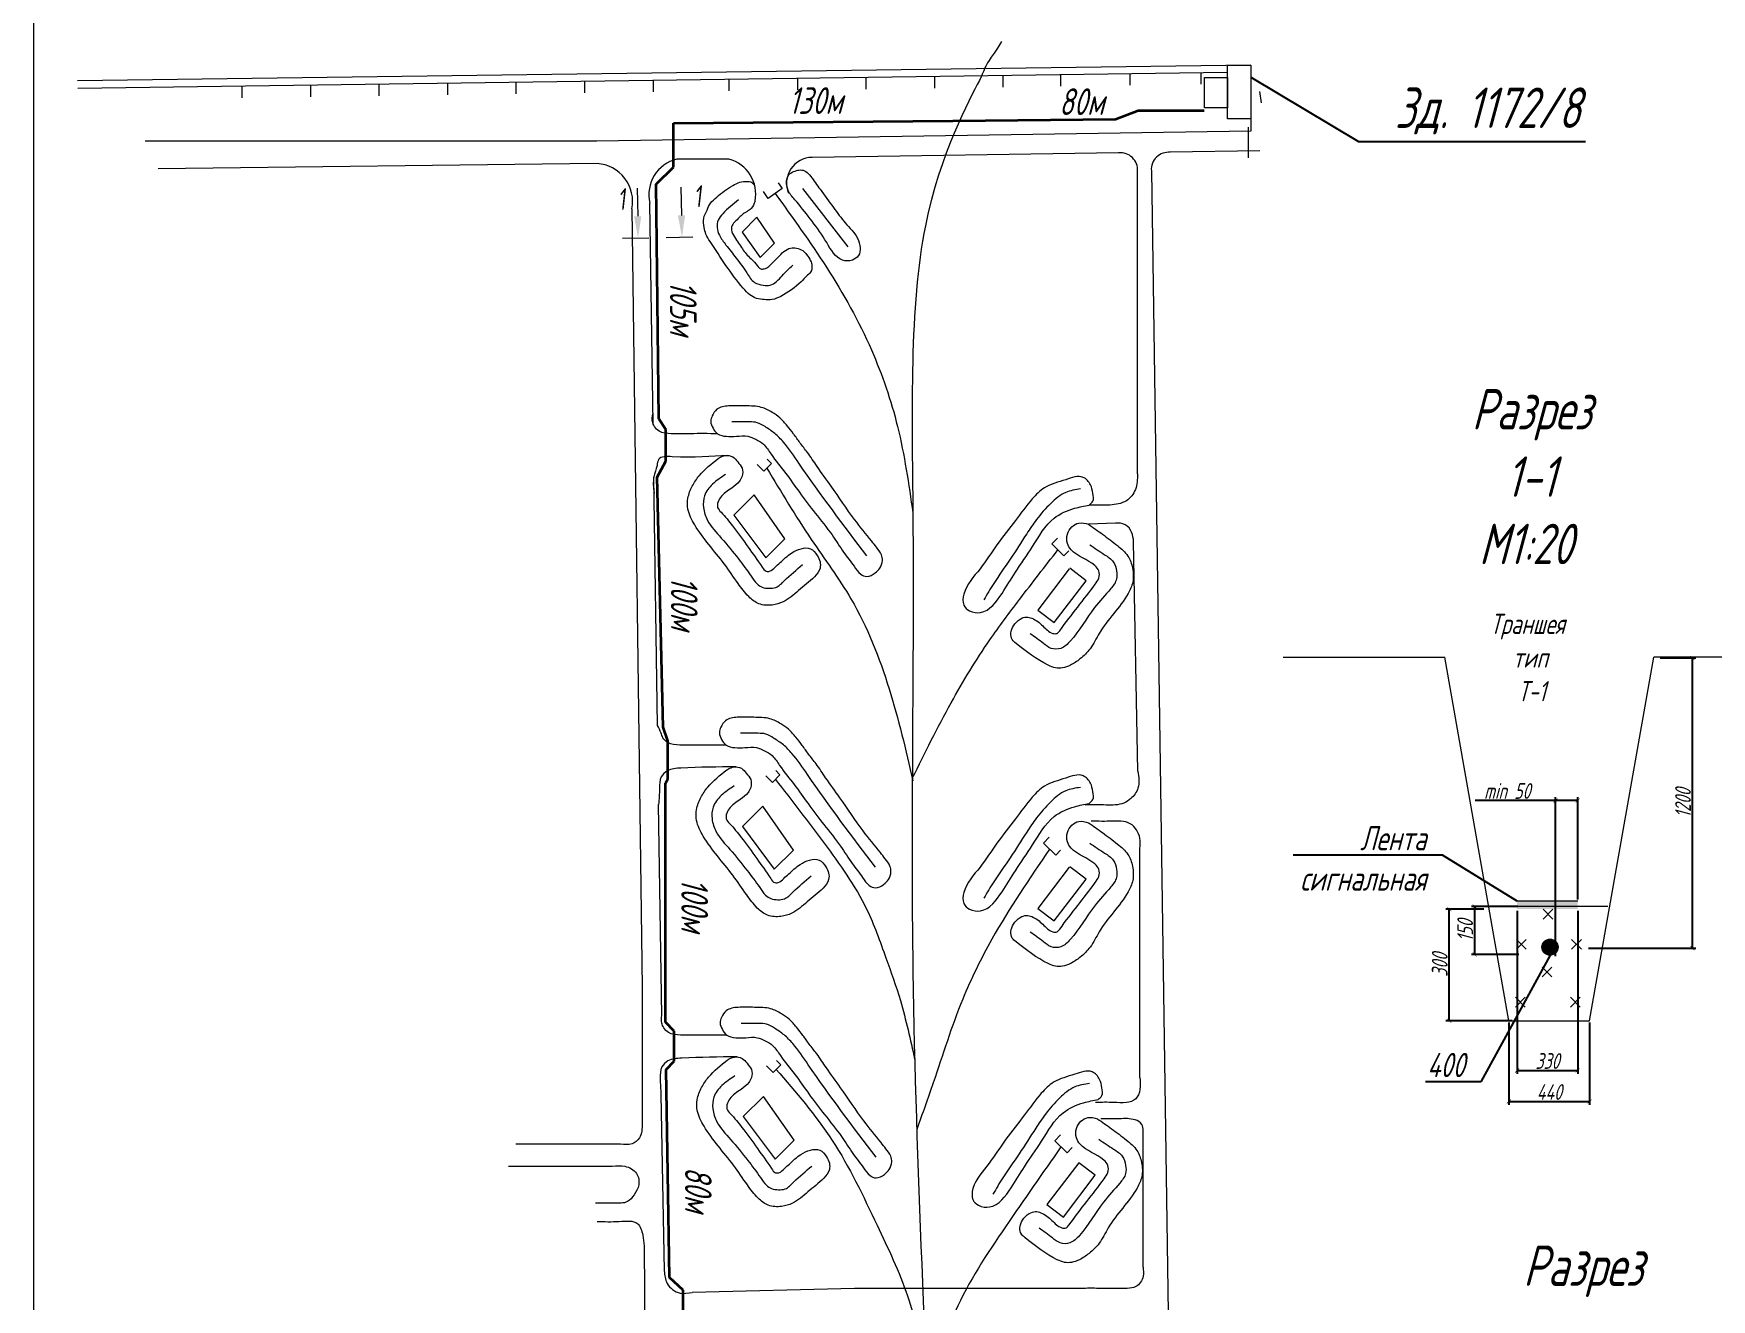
# Model space of a CAD drawing. Header units: millimetres. Extents: x 13096 to 18634, y -492 to 9335.
# Drawn here: x 16588 to 17228, y 1699 to 2181 of the extents above; entities that cross this region are included whole.
import ezdxf
from ezdxf import colors
from ezdxf.entities.mleader import LeaderData, LeaderLine
from ezdxf.math import Vec2, Vec3

# ---------------------------------------------------------------- set-up
doc = ezdxf.new("R2010")
doc.units = ezdxf.units.MM
doc.layers.get('Defpoints').update_dxf_attribs({"color": 33})
for name, color, linetype, lineweight in [('Линия выноска', 137, 'Continuous', 20), ('Линия связи (Вновь)', 3, 'Continuous', 60), ('Размерная', 4, 'Continuous', 25), ('Рамка толстая', 7, 'Continuous', 60), ('Строительный', 251, 'Continuous', 13), ('ТаБлица', 253, 'Continuous', 25), ('текст', 7, 'Continuous', 25), ('Элемент эл. схем', 7, 'Continuous', 35)]:
    doc.layers.add(name, color=color, linetype=linetype, lineweight=lineweight)
doc.styles.add('Simplex', font='simplex.shx', dxfattribs={"width": 0.7, "oblique": 15})
doc.dimstyles.new('Simplex', dxfattribs={"dimtxt": 2.5, "dimasz": 2.5, "dimexe": 1.25, "dimexo": 0.625, "dimtad": 1, "dimtxsty": 'Simplex', "dimcen": 2.5, "dimclrt": 2, "dimadec": 0, "dimazin": 0, "dimtfac": 1, "dimtmove": 0, "dimatfit": 3, "dimfxl": 1, "dimarcsym": 0})

# ---------------------------------------------------------------- blocks, each defined once
blk = doc.blocks.new('_None')
blk = doc.blocks.new('_ArchTick')
at = {"color": 0, "linetype": 'ByBlock', "const_width": 0.15}
blk.add_lwpolyline([(-0.5, -0.5), (0.5, 0.5)], dxfattribs=at)
blk = doc.blocks.new('*D179')
at = {"layer": 'Defpoints', "color": 0, "lineweight": 80, "transparency": 16777216}
for p in [(17207.81, 1943.3), (17220.79, 1943.3), (17180.44, 1832.68)]:
    blk.add_point(p, dxfattribs=at)
at = {"layer": 'Размерная', "color": 0, "lineweight": -2, "transparency": 16777216}
for p, q in [((17208.43, 1943.3), (17222.04, 1943.3)), ((17220.79, 1832.68), (17220.79, 1943.3)), ((17181.07, 1832.68), (17222.04, 1832.68))]:
    blk.add_line(p, q, dxfattribs=at)
at = {"layer": 'Размерная', "color": 0, "lineweight": -2, "transparency": 16777216, "xscale": 1.5, "yscale": 1.5, "zscale": 1.5}
for p, rotation in [((17220.79, 1943.3), 90), ((17220.79, 1832.68), 270)]:
    blk.add_blockref('_ArchTick', p, dxfattribs=dict(at, rotation=rotation))
at = {"layer": 'Размерная', "color": 2, "lineweight": 20, "transparency": 16777216, "insert": (17217.16, 1887.99), "char_height": 2, "attachment_point": 5, "rotation": 90, "style": 'Simplex'}
blk.add_mtext('{\\H3x;1200}', dxfattribs=at)
blk = doc.blocks.new('*D180')
at = {"layer": 'Defpoints', "color": 0, "lineweight": 80, "transparency": 16777216}
for p in [(17150.76, 1804.97), (17181.56, 1804.97), (17181.56, 1774.22)]:
    blk.add_point(p, dxfattribs=at)
at = {"layer": 'Размерная', "color": 0, "lineweight": -2, "transparency": 16777216}
for p, q in [((17150.76, 1804.34), (17150.76, 1772.97)), ((17181.56, 1804.34), (17181.56, 1772.97)), ((17150.76, 1774.22), (17181.56, 1774.22))]:
    blk.add_line(p, q, dxfattribs=at)
at = {"layer": 'Размерная', "color": 0, "lineweight": -2, "transparency": 16777216, "xscale": 1.5, "yscale": 1.5, "zscale": 1.5, "rotation": 180}
blk.add_blockref('_ArchTick', (17150.76, 1774.22), dxfattribs=at)
at = {"layer": 'Размерная', "color": 0, "lineweight": -2, "transparency": 16777216, "xscale": 1.5, "yscale": 1.5, "zscale": 1.5}
blk.add_blockref('_ArchTick', (17181.56, 1774.22), dxfattribs=at)
at = {"layer": 'Размерная', "color": 2, "lineweight": 20, "transparency": 16777216, "insert": (17166.16, 1777.85), "char_height": 2, "attachment_point": 5, "style": 'Simplex'}
blk.add_mtext('{\\H3x;440}', dxfattribs=at)
blk = doc.blocks.new('*D186')
at = {"layer": 'Defpoints', "color": 0, "lineweight": 80, "transparency": 16777216}
for p in [(17137.73, 1848.55), (17154.78, 1848.55), (17155.18, 1830.28)]:
    blk.add_point(p, dxfattribs=at)
at = {"layer": 'Размерная', "color": 0, "lineweight": -2, "transparency": 16777216}
for p, q in [((17154.15, 1848.55), (17136.48, 1848.55)), ((17137.73, 1830.28), (17137.73, 1848.55)), ((17154.55, 1830.28), (17136.48, 1830.28))]:
    blk.add_line(p, q, dxfattribs=at)
at = {"layer": 'Размерная', "color": 0, "lineweight": -2, "transparency": 16777216, "xscale": 1.5, "yscale": 1.5, "zscale": 1.5}
for p, rotation in [((17137.73, 1848.55), 90), ((17137.73, 1830.28), 270)]:
    blk.add_blockref('_ArchTick', p, dxfattribs=dict(at, rotation=rotation))
at = {"layer": 'Размерная', "color": 2, "lineweight": 20, "transparency": 16777216, "insert": (17134.11, 1839.41), "char_height": 2, "attachment_point": 5, "rotation": 90, "style": 'Simplex'}
blk.add_mtext('{\\H3x;150}', dxfattribs=at)
blk = doc.blocks.new('*D188')
at = {"layer": 'Defpoints', "color": 0, "lineweight": 80, "transparency": 16777216}
for p in [(17128.04, 1847.55), (17141.9, 1847.55), (17152.62, 1804.98)]:
    blk.add_point(p, dxfattribs=at)
at = {"layer": 'Размерная', "color": 0, "lineweight": -2, "transparency": 16777216}
for p, q in [((17141.28, 1847.55), (17126.79, 1847.55)), ((17128.04, 1804.98), (17128.04, 1847.55)), ((17152, 1804.98), (17126.79, 1804.98))]:
    blk.add_line(p, q, dxfattribs=at)
at = {"layer": 'Размерная', "color": 0, "lineweight": -2, "transparency": 16777216, "xscale": 1.5, "yscale": 1.5, "zscale": 1.5}
for p, rotation in [((17128.04, 1847.55), 90), ((17128.04, 1804.98), 270)]:
    blk.add_blockref('_ArchTick', p, dxfattribs=dict(at, rotation=rotation))
at = {"layer": 'Размерная', "color": 2, "lineweight": 20, "transparency": 16777216, "insert": (17124.41, 1826.27), "char_height": 2, "attachment_point": 5, "rotation": 90, "style": 'Simplex'}
blk.add_mtext('{\\H3x;300}', dxfattribs=at)
blk = doc.blocks.new('*D189')
at = {"layer": 'Defpoints', "color": 0, "lineweight": 80, "transparency": 16777216}
for p in [(17177, 1888.97), (17177, 1850.63), (17168.53, 1829.07)]:
    blk.add_point(p, dxfattribs=at)
at = {"layer": 'Размерная', "color": 0, "lineweight": -2, "transparency": 16777216}
for p, q in [((17168.53, 1888.97), (17137.95, 1888.97)), ((17168.53, 1829.69), (17168.53, 1890.22)), ((17177, 1888.97), (17168.53, 1888.97)), ((17177, 1851.25), (17177, 1890.22))]:
    blk.add_line(p, q, dxfattribs=at)
at = {"layer": 'Размерная', "color": 0, "lineweight": -2, "transparency": 16777216, "xscale": 1.5, "yscale": 1.5, "zscale": 1.5, "rotation": 180}
blk.add_blockref('_ArchTick', (17168.53, 1888.97), dxfattribs=at)
at = {"layer": 'Размерная', "color": 0, "lineweight": -2, "transparency": 16777216, "xscale": 1.5, "yscale": 1.5, "zscale": 1.5}
blk.add_blockref('_ArchTick', (17177, 1888.97), dxfattribs=at)
at = {"layer": 'Размерная', "color": 2, "lineweight": 20, "transparency": 16777216, "insert": (17150.13, 1892.59), "char_height": 2, "attachment_point": 5, "style": 'Simplex'}
blk.add_mtext('{\\H3x;min 50}', dxfattribs=at)
blk = doc.blocks.new('*D190')
at = {"layer": 'Defpoints', "color": 0, "lineweight": 80, "transparency": 16777216}
for p in [(17153.9, 1847.55), (17177, 1847.55), (17177, 1786.04)]:
    blk.add_point(p, dxfattribs=at)
at = {"layer": 'Размерная', "color": 0, "lineweight": -2, "transparency": 16777216}
for p, q in [((17153.9, 1846.92), (17153.9, 1784.79)), ((17177, 1846.92), (17177, 1784.79)), ((17153.9, 1786.04), (17177, 1786.04))]:
    blk.add_line(p, q, dxfattribs=at)
at = {"layer": 'Размерная', "color": 0, "lineweight": -2, "transparency": 16777216, "xscale": 1.5, "yscale": 1.5, "zscale": 1.5, "rotation": 180}
blk.add_blockref('_ArchTick', (17153.9, 1786.04), dxfattribs=at)
at = {"layer": 'Размерная', "color": 0, "lineweight": -2, "transparency": 16777216, "xscale": 1.5, "yscale": 1.5, "zscale": 1.5}
blk.add_blockref('_ArchTick', (17177, 1786.04), dxfattribs=at)
at = {"layer": 'Размерная', "color": 2, "lineweight": 20, "transparency": 16777216, "insert": (17165.45, 1789.66), "char_height": 2, "attachment_point": 5, "style": 'Simplex'}
blk.add_mtext('{\\H3x;330}', dxfattribs=at)

msp = doc.modelspace()

# ---------------------------------------------------------------- hatches: boundary and pattern name
at = {"layer": 'Элемент эл. схем', "lineweight": 20, "true_color": 0x000000}
for points in [[(17177.00045, 1847.54815), (17177.00045, 1850.62815), (17153.90045, 1850.62815), (17153.90045, 1847.54815)], [(17169.53288, 1833.05373, 1), (17163.37288, 1833.05373, 1)]]:
    msp.add_hatch(color=18, dxfattribs=at).paths.add_polyline_path(points)

# ---------------------------------------------------------------- linework, layer by layer
at = {"color": 18, "lineweight": 20, "true_color": 0x000000}
for points in [[(17043.47631, 2169.208), (17052.36513, 2169.208), (17052.36513, 2148.84804), (17043.47631, 2148.84804)], [(17034.64982, 2164.59965), (17043.49451, 2164.59965), (17043.49451, 2152.92905), (17034.64982, 2152.92905)]]:
    msp.add_lwpolyline(points, close=True, dxfattribs=at)
at = {"layer": 'Линия связи (Вновь)', "color": 18, "lineweight": 35, "true_color": 0x000000}
for p, q in [((17000.83285, 2148.65381), (17009.4252, 2151.99142)), ((17009.4252, 2151.99142), (17034.56462, 2151.95754)), ((16832.26815, 2147.1706), (16938.8104, 2148.08842)), ((16832.27361, 2130.39668), (16832.26815, 2147.1706)), ((16938.8104, 2148.08842), (17000.83285, 2148.65381)), ((16825.63114, 2123.94303), (16832.27361, 2130.39668)), ((16826.61222, 2034.48423), (16825.63114, 2123.94303)), ((16829.30328, 2030.36778), (16826.61222, 2034.48423)), ((16829.30328, 2018.29051), (16829.30328, 2030.36778)), ((16826.00037, 2012.22295), (16829.30328, 2018.29051)), ((16828.33527, 1916.94434), (16826.00037, 2012.22295)), ((16830.12065, 1911.69909), (16828.33527, 1916.94434)), ((16830.03943, 1897.14807), (16830.12065, 1911.69909)), ((16829.1721, 1895.61435), (16830.03943, 1897.14807)), ((16829.1721, 1804.52266), (16829.1721, 1895.61435)), ((16832.55699, 1801.09865), (16829.1721, 1804.52266)), ((16832.55699, 1789.58138), (16832.55699, 1801.09865)), ((16829.41604, 1786.48452), (16832.55699, 1789.58138)), ((16830.68616, 1707.17588), (16829.41604, 1786.48452)), ((16835.89679, 1702.30284), (16830.68616, 1707.17588)), ((16835.89679, 1693.94079), (16835.89679, 1702.30284))]:
    msp.add_line(p, q, dxfattribs=at)
at = {"layer": 'Рамка толстая', "color": 18, "lineweight": 20, "true_color": 0x000000}
msp.add_line((16588.23014, 2235.04559), (16588.23014, 901.92059), dxfattribs=at)
at = {"layer": 'Строительный', "color": 18, "lineweight": 20, "true_color": 0x000000}
for p, q in [((17052.36513, 2169.208), (16605.02497, 2163.27176)), ((17043.47631, 2166.50676), (16605.13589, 2160.3556)), ((16772.1669, 2162.69952), (16772.1669, 2158.28952)), ((16798.29837, 2163.06622), (16798.29837, 2158.65622)), ((16824.42984, 2163.43292), (16824.42984, 2159.02292)), ((16853.34719, 2163.83871), (16853.34719, 2159.42871)), ((16879.47866, 2164.20541), (16879.47866, 2159.79541)), ((16905.61013, 2164.57211), (16905.61013, 2160.16211)), ((16931.7416, 2164.9388), (16931.7416, 2160.5288)), ((16957.87307, 2165.3055), (16957.87307, 2160.8955)), ((16979.74244, 2165.61239), (16979.74244, 2161.20239)), ((17006.29514, 2165.985), (17006.29514, 2161.575)), ((17033.27251, 2166.36357), (17033.27251, 2161.95357)), ((16667.64102, 2161.23272), (16667.64102, 2156.82272)), ((16693.77249, 2161.59942), (16693.77249, 2157.18942)), ((16719.90396, 2161.96612), (16719.90396, 2157.55612)), ((16746.03543, 2162.33282), (16746.03543, 2157.92282)), ((17056.41107, 2154.87378), (17055.82411, 2159.24454)), ((17052.36513, 2144.15293), (16802.99157, 2140.33008)), ((17051.54928, 2133.88911), (17051.54928, 2145.66576)), ((17052.36513, 2148.84804), (17052.36513, 2144.15293)), ((16802.99157, 2140.33008), (16630.8468, 2140.33008)), ((16803.15504, 2131.76586), (16635.7034, 2129.7663)), ((16853.37471, 2133.46057), (16833.54471, 2133.46057)), ((17001.96853, 2135.82108), (16885.09754, 2134.09198)), ((17055.77808, 2136.58926), (17021.67636, 2136.02566)), ((16872.10623, 2124.41852), (16873.66088, 2122.19765)), ((17009.2006, 2013.43048), (17009.2006, 2128.82812)), ((17014.44429, 2129.03271), (17028.98539, 1148.73754)), ((16868.33129, 2118.46684), (16866.52619, 2121.0455)), ((16873.66088, 2122.19765), (16868.33129, 2118.46684)), ((16881.37383, 2122.22312), (16898.66682, 2099.96061)), ((16816.39957, 2114.44034), (16820.27455, 1817.7241)), ((16824.44042, 2032.56194), (16823.20035, 2116.70512)), ((16864.03512, 2111.28832), (16858.37656, 2105.62976)), ((16870.73043, 2101.41364), (16864.03512, 2111.28832)), ((16858.37656, 2105.62976), (16865.31084, 2095.99405)), ((16865.31084, 2095.99405), (16870.73043, 2101.41364)), ((16864.15512, 2017.01566), (16866.66071, 2014.51007)), ((16866.66071, 2014.51007), (16869.5532, 2017.40256)), ((16869.5532, 2017.40256), (16867.91639, 2019.03936)), ((16826.13505, 1917.57541), (16824.73854, 2012.33347)), ((16862.9654, 2005.44026), (16855.30334, 1997.7782)), ((16874.68778, 1988.74196), (16862.9654, 2005.44026)), ((16855.30334, 1997.7782), (16867.40337, 1981.45756)), ((17000.72012, 1994.71943), (16990.47503, 1994.24621)), ((16867.40337, 1981.45756), (16874.68778, 1988.74196)), ((16976.45302, 1986.73251), (16978.65126, 1988.98543)), ((16981.10936, 1982.18917), (16976.45302, 1986.73251)), ((16983.0026, 1984.12949), (16981.10936, 1982.18917)), ((17009.30775, 1900.08036), (17007.69845, 1987.61841)), ((16872.8378, 1898.71431), (16871.201, 1900.35111)), ((16867.43973, 1898.32741), (16869.94531, 1895.82182)), ((16869.94531, 1895.82182), (16872.8378, 1898.71431)), ((16827.76402, 1807.04369), (16826.57903, 1887.44948)), ((16866.25, 1886.75201), (16858.58794, 1879.08995)), ((16877.97238, 1870.05371), (16866.25, 1886.75201)), ((16858.58794, 1879.08995), (16870.68798, 1862.7693)), ((16973.31039, 1872.69242), (16975.50863, 1874.94533)), ((16870.68798, 1862.7693), (16877.97238, 1870.05371)), ((16977.96674, 1868.14908), (16973.31039, 1872.69242)), ((16979.85997, 1870.0894), (16977.96674, 1868.14908)), ((17010.07205, 1783.31904), (17010.07205, 1870.68341)), ((17163.84406, 1847.51681), (17167.58606, 1843.7748)), ((17167.58606, 1847.51681), (17163.84406, 1843.7748)), ((17153.6407, 1836.01525), (17157.38271, 1832.27324)), ((17157.38271, 1836.01525), (17153.6407, 1832.27324)), ((17174.67515, 1836.01525), (17178.41716, 1832.27324)), ((17178.41716, 1836.01525), (17174.67515, 1832.27324)), ((17163.44087, 1825.47143), (17167.18288, 1821.72942)), ((17167.18288, 1825.47143), (17163.44087, 1821.72942)), ((16820.27455, 1817.7241), (16820.27455, 1771.37886)), ((17153.23751, 1813.96987), (17156.97952, 1810.22786)), ((17156.97952, 1813.96987), (17153.23751, 1810.22786)), ((17174.27197, 1813.96987), (17178.01398, 1810.22786)), ((17178.01398, 1813.96987), (17174.27197, 1810.22786)), ((16867.71185, 1787.77568), (16870.21743, 1785.2701)), ((16870.21743, 1785.2701), (16873.10992, 1788.16259)), ((16873.10992, 1788.16259), (16871.47312, 1789.79939)), ((16827.44853, 1776.90657), (16828.71268, 1709.71506)), ((16866.52212, 1776.20029), (16858.86007, 1768.53823)), ((16878.2445, 1759.50199), (16866.52212, 1776.20029)), ((16858.86007, 1768.53823), (16870.9601, 1752.21758)), ((16870.9601, 1752.21758), (16878.2445, 1759.50199)), ((16977.65928, 1759.24361), (16979.85752, 1761.49652)), ((17011.30192, 1711.1246), (17011.30192, 1760.76174)), ((16812.08136, 1757.99886), (16772.1808, 1757.99886)), ((16982.31562, 1754.70026), (16977.65928, 1759.24361)), ((16984.20885, 1756.64059), (16982.31562, 1754.70026)), ((16769.38848, 1749.54882), (16808.86608, 1749.54882)), ((16901.25292, 1703.00274), (16839.30656, 1701.46631)), ((16987.60606, 1703.00274), (16901.25292, 1703.00274))]:
    msp.add_line(p, q, dxfattribs=at)
for points in [[(16983.139, 1977.23132), (16971.1863, 1961.53306), (16977.44175, 1956.77014), (16989.5768, 1972.70789), (16983.32135, 1977.47081)], [(16983.139, 1863.49545), (16971.1863, 1847.79718), (16977.44175, 1843.03427), (16989.5768, 1858.97202), (16983.32135, 1863.73494)], [(16986.7676, 1750.87525), (16974.63254, 1734.93749), (16980.88799, 1730.17457), (16993.02305, 1746.11233), (16986.7676, 1750.87525)]]:
    msp.add_lwpolyline(points, dxfattribs=at)
for centre, radius, start, end in [((16802.10588, 2117.23866), 14.56504, 348.92312265, 85.86922356), ((16836.80589, 2119.87632), 13.97022, 103.49952732, 193.12034259), ((16849.74497, 2120.08462), 13.85969, 348.95296455, 74.81764387), ((16885.22256, 2124.20323), 9.88954, 90.72433398, 202.13249375), ((17002.62771, 2129.26663), 6.58751, 356.18317171, 95.74288416), ((17021.01718, 2129.47122), 6.58751, 84.25711584, 183.81682829)]:
    msp.add_arc(centre, radius, start, end, dxfattribs=at)
msp.add_open_spline([(16957.35763, 2178.2066), (16947.97059, 2164.0269), (16957.35763, 2178.2066), (16921.05825, 2112.42239), (16924.84024, 1979.54504), (16921.05263, 1807.36527), (16933.01431, 1609.31466), (16931.10014, 1415.48156), (16928.96739, 1281.54669), (16932.55392, 1194.5848), (16942.18774, 1143.90775), (16942.18774, 1143.90775), (16942.18774, 1143.90775), (16942.18774, 1143.90775), (16942.18774, 1143.90775), (16942.18774, 1143.90775), (16942.18774, 1143.90775), (16942.18774, 1143.90775), (16942.18774, 1143.90775)], degree=3, knots=[0, 0, 0, 0, 25.836333109, 49.871244762, 76.873917157, 116.334767859, 166.936096042, 211.721259242, 248.246118291, 257.850777941, 271.152471293, 282.284588503, 290.662390358, 305.749777897, 312.760031631, 324.633986925, 330.142951601, 332.123990533, 332.123990533, 332.123990533, 332.123990533], dxfattribs=at)
for points in [[(16863.34785, 2117.4289), (16861.85374, 2114.62841), (16858.36964, 2112.20953), (16856.94755, 2110.78744), (16855.14729, 2108.98718), (16854.30307, 2107.12837), (16855.14729, 2104.41451), (16858.15026, 2099.77442), (16861.20423, 2095.95637), (16863.65374, 2093.50685), (16865.54239, 2091.6182), (16866.87329, 2091.6182), (16868.64488, 2092.53455), (16869.58916, 2093.47883), (16870.85824, 2094.74791), (16872.12725, 2096.01692), (16874.31128, 2098.20095), (16876.88822, 2099.52909), (16879.0972, 2099.52909), (16881.51836, 2098.55223), (16882.99415, 2097.07645), (16884.53006, 2094.65844), (16884.99958, 2092.94753), (16884.53006, 2090.35167), (16882.96588, 2088.7875), (16880.8704, 2086.69202), (16873.12784, 2081.12905), (16869.87994, 2079.89011), (16866.86825, 2079.89011), (16863.90512, 2080.35279), (16861.37978, 2081.67631), (16858.81429, 2084.2418), (16846.21844, 2102.00451), (16844.61244, 2104.82009), (16843.90222, 2107.33731), (16843.77611, 2110.88723), (16845.01468, 2114.02462), (16846.36672, 2116.59049), (16848.70268, 2118.92646), (16854.80489, 2123.38865), (16857.5801, 2124.59253), (16860.24576, 2124.94678), (16861.962, 2124.59253), (16863.21769, 2123.33683)], [(16879.23149, 2117.12207), (16890.65135, 2101.61935), (16896.66968, 2094.95047), (16900.46559, 2094.95047), (16902.76704, 2096.65254), (16903.4246, 2099.57889), (16902.3486, 2103.34134), (16897.74204, 2109.12423), (16893.25686, 2114.95717), (16888.14283, 2121.92857), (16884.55095, 2126.87142), (16882.69879, 2128.72358), (16880.57572, 2129.32), (16878.63293, 2128.90195), (16876.45104, 2127.76725), (16875.33302, 2124.20323), (16876.39204, 2120.64564), (16879.23149, 2117.12207)], [(16857.00563, 2117.93259), (16851.04126, 2112.62473), (16849.28176, 2110.18774), (16848.89136, 2107.31128), (16849.72163, 2104.43483), (16852.24083, 2100.6984), (16856.11973, 2095.7445), (16860.16514, 2090.13613), (16863.16427, 2086.42071), (16866.48333, 2085.38199), (16869.0426, 2085.38199), (16873.64128, 2088.97756), (16877.68013, 2093.05254)], [(16870.99609, 2120.33225), (16890.554, 2092.22289), (16907.71007, 2060.68557), (16917.67106, 2031.46556), (16923.50413, 1998.55704)], [(16848.99822, 2028.76811), (16838.74923, 2028.76811), (16831.4059, 2028.76811), (16826.75706, 2029.76243), (16824.94752, 2031.57197), (16824.20729, 2033.37967), (16824.38553, 2036.28629)], [(16909.66389, 1985.46229), (16911.50593, 1982.63232), (16911.88787, 1980.4239), (16910.90789, 1977.51167), (16909.0843, 1975.68808), (16905.96057, 1974.35678), (16903.6097, 1975.25429), (16901.07521, 1978.25033), (16897.11034, 1983.61363), (16892.68138, 1990.183), (16886.28793, 1998.47263), (16880.24673, 2006.44781), (16874.97789, 2013.71842), (16869.42931, 2020.99161), (16866.54538, 2024.75188), (16863.63312, 2026.64481), (16860.61545, 2027.8016), (16856.21849, 2027.8016), (16852.39396, 2027.8016), (16849.0263, 2028.74791), (16847.30443, 2030.93507), (16846.4647, 2033.50186), (16847.00586, 2035.54157), (16848.82612, 2038.07278), (16853.28218, 2039.35549), (16859.61067, 2039.35549), (16865.71693, 2038.81631), (16869.82481, 2036.89947), (16872.82578, 2034.79834), (16875.59257, 2031.75138), (16878.05728, 2028.64645), (16880.44171, 2025.32755), (16883.32292, 2021.62711), (16886.96669, 2016.32176), (16892.39676, 2008.72031), (16901.2859, 1996.05116), (16907.85091, 1987.78247), (16909.66389, 1985.46229)], [(16905.97181, 1982.19756), (16880.06134, 2017.50362), (16874.13686, 2025.55832), (16870.85635, 2028.83883), (16867.13528, 2031.46032), (16864.17283, 2032.97769), (16861.22853, 2033.25459), (16854.53051, 2033.25459)], [(16852.91105, 2020.48438), (16831.792, 2019.99948), (16826.5743, 2018.9254), (16825.9605, 2016.63255), (16824.73854, 2012.33347), (16824.82952, 2006.16036)], [(16849.28356, 2019.34523), (16842.05525, 2012.75511), (16839.39386, 2008.81179), (16837.75983, 2004.17041), (16837.75983, 2000.06007), (16840.32278, 1994.05848), (16845.68192, 1986.54963), (16851.58091, 1979.14519), (16856.8725, 1971.67211), (16860.91295, 1966.66941), (16864.8218, 1963.9486), (16869.92361, 1963.46584), (16874.05675, 1964.68219), (16879.93049, 1968.97794), (16885.96081, 1974.2369), (16888.10956, 1977.53971), (16888.10956, 1979.97243), (16887.02021, 1982.37315), (16884.45189, 1984.94147), (16880.86344, 1984.94147), (16877.24293, 1983.29755), (16872.87774, 1979.64786), (16871.00683, 1977.93732), (16868.84993, 1976.33292), (16867.6188, 1976.33292), (16866.03654, 1977.91518), (16860.71976, 1985.5046), (16854.78696, 1993.61084), (16850.35264, 1998.8771), (16849.07537, 2000.70247), (16849.07537, 2002.21225), (16850.15103, 2004.46059), (16854.42522, 2008.07239), (16857.394, 2010.66974), (16858.39109, 2012.61222), (16858.39109, 2015.60609), (16856.72097, 2018.02174), (16854.83017, 2019.91254), (16851.92938, 2020.42619), (16849.91028, 2019.70398), (16849.28356, 2019.34523)], [(16867.83099, 2015.68035), (16884.77936, 1988.46766), (16899.91183, 1965.79043), (16914.47212, 1931.4946), (16923.55159, 1896.42047)], [(16852.02635, 2013.20894), (16847.1364, 2009.52068), (16844.0917, 2005.1517), (16843.67072, 2000.68696), (16845.22543, 1995.72386), (16850.46222, 1989.0094), (16856.99689, 1981.02402), (16861.82284, 1974.48288), (16864.08786, 1971.56591), (16866.09961, 1970.26841), (16868.72254, 1969.8359), (16871.26907, 1970.16664), (16874.48177, 1972.71269), (16881.48965, 1978.87506)], [(16990.7217, 2001.57676), (16985.16684, 2000.34024), (16977.34855, 1996.55313), (16969.16179, 1985.74948), (16962.60062, 1975.93689), (16957.50691, 1967.91114), (16949.33117, 1960.62508), (16945.13936, 1961.26489), (16942.98238, 1963.42187), (16942.98238, 1967.66799), (16949.13166, 1977.31064), (16955.56481, 1986.43479), (16962.67072, 1995.69586), (16969.04339, 2003.96107), (16973.73962, 2008.16937), (16981.83215, 2011.25209), (16988.41096, 2012.12456), (16991.26238, 2009.27314), (16992.13703, 2006.07545), (16992.13703, 2003.05088), (16990.7217, 2001.57676)], [(17009.2006, 2013.43048), (17008.35307, 2007.49765), (17004.93158, 2003.22863), (16998.64936, 2001.57676), (16990.7217, 2001.57676)], [(16987.43861, 2007.69685), (16981.79084, 2006.36478), (16976.07293, 2002.19026), (16970.65872, 1996.02829), (16966.92007, 1990.62967), (16960.6179, 1980.90819), (16954.33126, 1971.69587), (16950.61149, 1965.46862)], [(16990.47503, 1994.24621), (16986.80546, 1994.71943), (16984.1696, 1993.26918), (16982.4252, 1990.48187), (16982.4252, 1986.95415), (16983.81774, 1984.5692), (16992.86922, 1978.50746), (16994.40266, 1976.4638), (16994.40266, 1973.74684), (16993.04289, 1971.41305), (16979.51853, 1953.67605), (16978.51451, 1952.67204), (16976.88428, 1952.67204), (16973.06844, 1955.50411), (16968.87722, 1958.42609), (16966.87825, 1958.88696), (16964.44874, 1958.11885), (16961.91992, 1955.59003), (16960.90389, 1952.73383), (16961.42668, 1950.2759), (16962.84066, 1948.86192), (16975.14919, 1940.51681), (16977.91177, 1939.49283), (16980.60673, 1939.49283), (16983.5604, 1940.50517), (16987.22553, 1942.91757), (16991.08752, 1946.77956), (16994.57275, 1952.67139), (17005.54179, 1967.82762), (17007.34511, 1972.2213), (17007.24605, 1977.60954), (17005.48882, 1982.14192), (17001.5286, 1986.10215), (16995.82554, 1990.44901), (16990.47503, 1994.24621)], [(17007.69845, 1987.61841), (17006.91627, 1991.18852), (17004.49675, 1994.09051), (17000.72012, 1994.71943)], [(16923.30426, 1897.48095), (16938.09287, 1926.15729), (16952.84388, 1950.17223), (16964.15686, 1965.5569), (16978.78119, 1984.46084)], [(16990.97767, 1986.45622), (16996.62973, 1982.65873), (16999.90197, 1979.95094), (17001.19104, 1976.45065), (17001.19104, 1973.39679), (16998.97828, 1969.73139), (16992.79537, 1962.48372), (16983.55289, 1949.72521), (16979.94288, 1946.94752), (16976.21113, 1946.94752), (16973.26368, 1948.82122), (16968.27248, 1952.54944)], [(16912.9485, 1866.77404), (16914.79053, 1863.94407), (16915.17248, 1861.73565), (16914.19249, 1858.82342), (16912.36891, 1856.99983), (16909.24517, 1855.66853), (16906.89431, 1856.56604), (16904.35982, 1859.56208), (16900.39494, 1864.92538), (16895.96598, 1871.49475), (16889.57254, 1879.78438), (16883.53134, 1887.75956), (16878.2625, 1895.03016), (16872.71391, 1902.30335), (16869.82998, 1906.06363), (16866.91773, 1907.95655), (16863.90006, 1909.11335), (16859.5031, 1909.11335), (16855.67857, 1909.11335), (16852.31091, 1910.05966), (16850.58903, 1912.24682), (16849.74931, 1914.81361), (16850.29046, 1916.85332), (16852.11073, 1919.38453), (16856.56678, 1920.66724), (16862.89528, 1920.66724), (16869.00154, 1920.12806), (16873.10942, 1918.21122), (16876.11038, 1916.11009), (16878.87717, 1913.06313), (16881.34189, 1909.9582), (16883.72631, 1906.6393), (16886.60753, 1902.93886), (16890.2513, 1897.63351), (16895.68136, 1890.03205), (16904.57051, 1877.36291), (16911.13551, 1869.09422), (16912.9485, 1866.77404)], [(16852.28282, 1910.07985), (16842.03384, 1910.07985), (16834.69051, 1910.07985), (16830.04167, 1911.07418), (16828.23213, 1912.88372), (16827.4919, 1914.69142), (16826.13505, 1917.57541)], [(16909.25642, 1863.50931), (16883.34594, 1898.81537), (16877.42147, 1906.87006), (16874.14096, 1910.15057), (16870.41989, 1912.77207), (16867.45744, 1914.28944), (16864.51314, 1914.56634), (16857.81511, 1914.56634)], [(16856.19566, 1901.79612), (16835.07661, 1901.31123), (16829.8589, 1900.23715), (16827.56605, 1897.9443), (16826.89704, 1893.62862), (16826.57903, 1887.44948)], [(16852.56817, 1900.65698), (16845.33986, 1894.06686), (16842.67847, 1890.12354), (16841.04444, 1885.48216), (16841.04444, 1881.37182), (16843.60738, 1875.37023), (16848.96652, 1867.86138), (16854.86551, 1860.45693), (16860.1571, 1852.98386), (16864.19755, 1847.98116), (16868.10641, 1845.26035), (16873.20822, 1844.77759), (16877.34135, 1845.99394), (16883.21509, 1850.28968), (16889.24542, 1855.54865), (16891.39417, 1858.85146), (16891.39417, 1861.28418), (16890.30482, 1863.6849), (16887.7365, 1866.25322), (16884.14804, 1866.25322), (16880.52754, 1864.6093), (16876.16235, 1860.95961), (16874.29144, 1859.24907), (16872.13454, 1857.64467), (16870.90341, 1857.64467), (16869.32114, 1859.22693), (16864.00437, 1866.81635), (16858.07156, 1874.92259), (16853.63725, 1880.18884), (16852.35998, 1882.01422), (16852.35998, 1883.524), (16853.43564, 1885.77234), (16857.70983, 1889.38414), (16860.6786, 1891.98149), (16861.67569, 1893.92397), (16861.67569, 1896.91784), (16860.00558, 1899.33349), (16858.11478, 1901.22429), (16855.21398, 1901.73793), (16853.19488, 1901.01573), (16852.56817, 1900.65698)], [(16855.31095, 1894.52069), (16850.421, 1890.83243), (16847.37631, 1886.46345), (16846.95532, 1881.99871), (16848.51004, 1877.03561), (16853.74683, 1870.32115), (16860.28149, 1862.33577), (16865.10745, 1855.79463), (16867.37246, 1852.87766), (16869.38421, 1851.58015), (16872.00715, 1851.14765), (16874.55368, 1851.47839), (16877.76638, 1854.02444), (16884.77426, 1860.18681)], [(16871.1156, 1896.9921), (16889.6789, 1872.73995), (16905.87207, 1847.49013), (16913.2498, 1828.94437), (16918.73485, 1812.69876), (16924.18854, 1790.32338)], [(16990.7217, 1887.84089), (16985.16684, 1886.60437), (16977.34855, 1882.81726), (16969.16179, 1872.01361), (16962.60062, 1862.20102), (16957.50691, 1854.17527), (16949.33117, 1846.88921), (16945.13936, 1847.52902), (16942.98238, 1849.686), (16942.98238, 1853.93212), (16949.13166, 1863.57477), (16955.56481, 1872.69892), (16962.67072, 1881.95999), (16969.04339, 1890.2252), (16973.73962, 1894.4335), (16981.83215, 1897.51622), (16988.41096, 1898.38869), (16991.26238, 1895.53727), (16992.13703, 1892.33957), (16992.13703, 1889.31501), (16990.7217, 1887.84089)], [(16987.43861, 1893.96098), (16981.79084, 1892.62891), (16976.07293, 1888.45438), (16970.65872, 1882.29242), (16966.92007, 1876.8938), (16960.6179, 1867.17232), (16954.33126, 1857.96), (16950.61149, 1851.73275)], [(17009.30775, 1900.08036), (17009.30775, 1893.67653), (17006.57058, 1889.66699), (17003.98286, 1887.99477), (16997.20611, 1887.24321), (16989.24897, 1887.24321)], [(16990.47503, 1880.51033), (16986.80546, 1880.98356), (16984.1696, 1879.53331), (16982.4252, 1876.746), (16982.4252, 1873.21827), (16983.81774, 1870.83333), (16992.86922, 1864.77159), (16994.40266, 1862.72792), (16994.40266, 1860.01097), (16993.04289, 1857.67718), (16979.51853, 1839.94018), (16978.51451, 1838.93617), (16976.88428, 1838.93617), (16973.06844, 1841.76823), (16968.87722, 1844.69022), (16966.87825, 1845.15108), (16964.44874, 1844.38298), (16961.91992, 1841.85415), (16960.90389, 1838.99795), (16961.42668, 1836.54003), (16962.84066, 1835.12604), (16975.14919, 1826.78094), (16977.91177, 1825.75696), (16980.60673, 1825.75696), (16983.5604, 1826.7693), (16987.22553, 1829.1817), (16991.08752, 1833.04369), (16994.57275, 1838.93552), (17005.54179, 1854.09175), (17007.34511, 1858.48543), (17007.24605, 1863.87367), (17005.48882, 1868.40605), (17001.5286, 1872.36627), (16995.82554, 1876.71314), (16990.47503, 1880.51033)], [(17010.07205, 1870.68341), (17010.07205, 1874.57055), (17008.7745, 1877.75716), (17006.42678, 1880.10488), (17002.85918, 1881.05965), (16999.61157, 1881.05965), (16991.5505, 1881.05965)], [(16975.63856, 1870.42075), (16953.65892, 1836.14602), (16942.51566, 1813.21717), (16931.27931, 1781.36745), (16924.98365, 1763.57989)], [(16990.97767, 1872.72035), (16996.62973, 1868.92286), (16999.90197, 1866.21507), (17001.19104, 1862.71477), (17001.19104, 1859.66092), (16998.97828, 1855.99552), (16992.79537, 1848.74785), (16983.55289, 1835.98934), (16979.94288, 1833.21165), (16976.21113, 1833.21165), (16973.26368, 1835.08535), (16968.27248, 1838.81356)], [(16852.55495, 1799.52813), (16842.30596, 1799.52813), (16834.96263, 1799.52813), (16830.31379, 1800.52245), (16828.50425, 1802.332), (16827.76402, 1804.1397), (16827.76402, 1807.04369)], [(16913.22062, 1756.22232), (16915.06266, 1753.39235), (16915.4446, 1751.18393), (16914.46461, 1748.27169), (16912.64103, 1746.44811), (16909.51729, 1745.11681), (16907.16643, 1746.01432), (16904.63194, 1749.01035), (16900.66706, 1754.37366), (16896.23811, 1760.94303), (16889.84466, 1769.23265), (16883.80346, 1777.20784), (16878.53462, 1784.47844), (16872.98603, 1791.75163), (16870.1021, 1795.5119), (16867.18985, 1797.40483), (16864.17218, 1798.56162), (16859.77522, 1798.56162), (16855.95069, 1798.56162), (16852.58303, 1799.50793), (16850.86115, 1801.6951), (16850.02143, 1804.26189), (16850.56259, 1806.3016), (16852.38285, 1808.83281), (16856.83891, 1810.11552), (16863.1674, 1810.11552), (16869.27366, 1809.57634), (16873.38154, 1807.6595), (16876.3825, 1805.55837), (16879.14929, 1802.51141), (16881.61401, 1799.40647), (16883.99843, 1796.08757), (16886.87965, 1792.38713), (16890.52342, 1787.08179), (16895.95348, 1779.48033), (16904.84263, 1766.81119), (16911.40763, 1758.5425), (16913.22062, 1756.22232)], [(16909.52854, 1752.95759), (16883.61806, 1788.26364), (16877.69359, 1796.31834), (16874.41308, 1799.59885), (16870.69201, 1802.22034), (16867.72956, 1803.73772), (16864.78526, 1804.01462), (16858.08723, 1804.01462)], [(16856.46778, 1791.2444), (16835.34873, 1790.75951), (16830.13102, 1789.68542), (16827.83817, 1787.39257), (16827.16916, 1783.0769), (16827.44853, 1776.90657)], [(16852.84029, 1790.10526), (16845.61198, 1783.51514), (16842.95059, 1779.57182), (16841.31656, 1774.93044), (16841.31656, 1770.8201), (16843.8795, 1764.81851), (16849.23864, 1757.30966), (16855.13763, 1749.90521), (16860.42923, 1742.43214), (16864.46967, 1737.42944), (16868.37853, 1734.70862), (16873.48034, 1734.22586), (16877.61348, 1735.44222), (16883.48721, 1739.73796), (16889.51754, 1744.99693), (16891.66629, 1748.29974), (16891.66629, 1750.73245), (16890.57694, 1753.13317), (16888.00862, 1755.7015), (16884.42016, 1755.7015), (16880.79966, 1754.05757), (16876.43447, 1750.40788), (16874.56356, 1748.69735), (16872.40666, 1747.09294), (16871.17553, 1747.09294), (16869.59327, 1748.67521), (16864.27649, 1756.26462), (16858.34368, 1764.37087), (16853.90937, 1769.63712), (16852.6321, 1771.4625), (16852.6321, 1772.97228), (16853.70776, 1775.22061), (16857.98195, 1778.83242), (16860.95073, 1781.42976), (16861.94781, 1783.37225), (16861.94781, 1786.36611), (16860.2777, 1788.78177), (16858.3869, 1790.67257), (16855.4861, 1791.18621), (16853.467, 1790.464), (16852.84029, 1790.10526)], [(16871.31557, 1786.52364), (16892.77396, 1759.40316), (16909.83726, 1727.11688), (16921.48273, 1700.16791), (16928.38704, 1674.08059)], [(16994.16794, 1774.9812), (16988.61309, 1773.74467), (16980.79479, 1769.95757), (16972.60803, 1759.15391), (16966.04686, 1749.34133), (16960.95316, 1741.31558), (16952.77741, 1734.02952), (16948.5856, 1734.66933), (16946.42862, 1736.82631), (16946.42862, 1741.07243), (16952.5779, 1750.71508), (16959.01105, 1759.83923), (16966.11697, 1769.1003), (16972.48963, 1777.36551), (16977.18586, 1781.5738), (16985.27839, 1784.65653), (16991.85721, 1785.529), (16994.70862, 1782.67758), (16995.58327, 1779.47988), (16995.58327, 1776.45532), (16994.16794, 1774.9812)], [(16855.58307, 1783.96897), (16850.69312, 1780.2807), (16847.64843, 1775.91173), (16847.22744, 1771.44699), (16848.78216, 1766.48389), (16854.01895, 1759.76943), (16860.55362, 1751.78405), (16865.37957, 1745.24291), (16867.64458, 1742.32593), (16869.65633, 1741.02843), (16872.27927, 1740.59593), (16874.8258, 1740.92667), (16878.0385, 1743.47272), (16885.04638, 1749.63509)], [(16990.88485, 1781.10129), (16985.23708, 1779.76922), (16979.51918, 1775.59469), (16974.10496, 1769.43273), (16970.36632, 1764.03411), (16964.06414, 1754.31263), (16957.7775, 1745.10031), (16954.05773, 1738.87306)], [(17010.07205, 1783.31904), (17010.07205, 1778.76551), (17008.46503, 1775.23152), (17004.92769, 1773.86119), (17000.0909, 1773.86119), (16993.13979, 1773.86119)], [(16820.27455, 1771.37886), (16820.27455, 1765.83036), (16819.23374, 1760.33589), (16816.44842, 1758.13411), (16812.08136, 1757.99886)], [(16993.92128, 1767.65064), (16990.2517, 1768.12387), (16987.61584, 1766.67362), (16985.87144, 1763.88631), (16985.87144, 1760.35858), (16987.26398, 1757.97364), (16996.31546, 1751.9119), (16997.8489, 1749.86823), (16997.8489, 1747.15127), (16996.48914, 1744.81749), (16982.96477, 1727.08049), (16981.96076, 1726.07648), (16980.33053, 1726.07648), (16976.51469, 1728.90854), (16972.32346, 1731.83053), (16970.32449, 1732.29139), (16967.89499, 1731.52329), (16965.36616, 1728.99446), (16964.35014, 1726.13826), (16964.87292, 1723.68033), (16966.28691, 1722.26635), (16978.59543, 1713.92125), (16981.35802, 1712.89727), (16984.05297, 1712.89727), (16987.00664, 1713.90961), (16990.67178, 1716.32201), (16994.53376, 1720.184), (16998.01899, 1726.07583), (17008.98803, 1741.23206), (17010.79135, 1745.62574), (17010.6923, 1751.01398), (17008.93507, 1755.54636), (17004.97485, 1759.50658), (16999.27178, 1763.85345), (16993.92128, 1767.65064)], [(17011.30192, 1760.76174), (17011.30192, 1763.02717), (17010.82105, 1765.51163), (17008.21374, 1767.21783), (17002.38309, 1767.66839), (16995.19617, 1767.66839)], [(16994.42391, 1759.86066), (17000.07597, 1756.06316), (17003.34821, 1753.35538), (17004.63728, 1749.85508), (17004.63728, 1746.80123), (17002.42452, 1743.13583), (16996.24161, 1735.88816), (16986.99914, 1723.12965), (16983.38912, 1720.35196), (16979.65737, 1720.35196), (16976.70992, 1722.22566), (16971.71872, 1725.95387)], [(16979.98745, 1756.97194), (16958.8837, 1726.51757), (16939.65585, 1694.18909), (16928.95321, 1659.10443)], [(16808.86608, 1749.54882), (16813.73275, 1749.54882), (16818.1577, 1746.79187), (16818.97148, 1742.40993), (16817.19133, 1738.59893), (16814.69494, 1736.10253), (16809.50708, 1735.49301), (16802.53113, 1735.49301)], [(16803.19238, 1728.52461), (16811.58162, 1728.52461), (16818.58012, 1727.62821), (16820.51525, 1723.26699), (16821.10653, 1715.24251)], [(16821.10653, 1715.24251), (16822.81641, 1662.31545), (16822.34821, 1657.15467), (16820.2798, 1655.08625), (16816.46477, 1654.026), (16810.15976, 1654.026)], [(16828.71268, 1709.71506), (16829.86068, 1704.88412), (16834.73578, 1701.21545), (16839.30656, 1701.46631)], [(17011.30192, 1711.1246), (17011.30192, 1707.63832), (17008.51487, 1703.67349), (17005.27013, 1703.00274), (16994.40005, 1703.00274), (16987.60606, 1703.00274)]]:
    msp.add_spline(points, degree=3, dxfattribs=at)
at = {"layer": 'Элемент эл. схем', "color": 18, "lineweight": 20, "true_color": 0x000000}
for p, q in [((16818.36627, 2122.42455), (16818.57821, 2111.65912)), ((16835.0863, 2122.75373), (16835.29824, 2111.9883)), ((16812.74349, 2103.29265), (16822.8648, 2103.49192)), ((16829.46352, 2103.62183), (16839.58483, 2103.82109)), ((17064.72193, 1943.56759), (17126.32193, 1943.56759)), ((17150.76085, 1804.96759), (17126.32193, 1943.56759)), ((17181.56085, 1804.96759), (17205.99977, 1943.56759)), ((17267.59977, 1943.56759), (17205.99977, 1943.56759)), ((17177.00045, 1850.62815), (17153.90045, 1850.62815)), ((17143.06132, 1848.67396), (17188.48525, 1848.69583)), ((17150.76085, 1804.96759), (17181.56085, 1804.96759))]:
    msp.add_line(p, q, dxfattribs=at)
msp.add_circle((17166.45288, 1833.05373), 3.08, dxfattribs=at)
for points in [[(16817.20348, 2111.63206), (16819.95294, 2111.68619), (16818.7406, 2103.41072)], [(16833.92351, 2111.96124), (16836.67298, 2112.01537), (16835.46063, 2103.7399)]]:
    msp.add_solid(points, dxfattribs=at)

# ---------------------------------------------------------------- texts
at = {"layer": 'ТаБлица', "color": 18, "lineweight": 20, "true_color": 0x000000, "char_height": 10.164, "width": 275.88, "attachment_point": 5, "style": 'Simplex'}
for s, insert in [('130м', (16886.41102, 2155.73852)), ('80м', (16987.8318, 2155.33645))]:
    msp.add_mtext(s, dxfattribs=dict(at, insert=insert))
at = {"layer": 'ТаБлица', "color": 18, "lineweight": 20, "true_color": 0x000000, "char_height": 10.164, "width": 275.88, "attachment_point": 5, "rotation": 270, "style": 'Simplex'}
for s, insert in [('105м', (16835.9786, 2076.75694)), ('100м', (16836.33529, 1964.24416)), ('100м', (16840.30505, 1849.20425)), ('80м', (16841.70297, 1740.76638))]:
    msp.add_mtext(s, dxfattribs=dict(at, insert=insert))
at = {"layer": 'текст', "color": 18, "lineweight": 20, "true_color": 0x000000, "char_height": 11.55, "attachment_point": 5, "rotation": 8.55286586, "style": 'Simplex'}
for insert in [(16811.99269, 2117.99633), (16840.97791, 2119.09207)]:
    msp.add_mtext_dynamic_manual_height_columns('{\\H0.7x;1}', width=8.7102084, gutter_width=15, heights=[0], dxfattribs=dict(at, insert=insert))
at = {"layer": 'текст', "color": 18, "lineweight": 20, "true_color": 0x000000, "attachment_point": 1, "style": 'Simplex'}
for s, width, insert, char_height in [('\\pi6.9573;Разрез \\P\\pi20.092;1-1\\P\\pi9.7045;М1:20', 65.8694283, (17129.62418, 2045.79094), 15.4), ('\\pi-3.6664;Траншея\\P\\pi4.951;тип \\P\\pi6.8981;Т-1', 25.8694283, (17147.32597, 1960.1441), 7.7), ('\\pi6.9573;Разрез \\P\\pi16.121;3-3\\P\\pi9.7045;М1:20', 65.8694283, (17149.23788, 1719.32008), 15.4)]:
    msp.add_mtext_dynamic_manual_height_columns(s, width=width, gutter_width=12.5, heights=[0], dxfattribs=dict(at, insert=insert, char_height=char_height))

# ---------------------------------------------------------------- dimensions: what is measured, and where the dimension line sits
at = {"layer": 'Размерная', "color": 18, "lineweight": 20, "true_color": 0x000000}
for base, p1, p2, text, override, picture, middle in [((17220.7871, 1943.29967), (17180.44102, 1832.67626), (17207.80741, 1943.29967), '{\\H3x;1200}', {"dimtxt": 2, "dimasz": 1.5, "dimlfac": 20, "dimrnd": 1, "dimblk1": 'ArchTick', "dimblk2": 'ArchTick', "dimsah": 1}, '*D179', (17217.1621, 1887.98796)), ((17137.73348, 1848.54581), (17155.17848, 1830.2781), (17154.77557, 1848.54581), '{\\H3x;150}', {"dimtxt": 2, "dimasz": 1.5, "dimlfac": 20, "dimrnd": 1, "dimtxsty": 'Simplex', "dimblk1": 'ArchTick', "dimblk2": 'ArchTick', "dimsah": 1}, '*D186', (17134.10848, 1839.41195)), ((17128.03912, 1847.54815), (17152.62493, 1804.9824), (17141.90414, 1847.54815), '{\\H3x;300}', {"dimtxt": 2, "dimasz": 1.5, "dimlfac": 20, "dimrnd": 1, "dimtxsty": 'Simplex', "dimblk1": 'ArchTick', "dimblk2": 'ArchTick', "dimsah": 1}, '*D188', (17124.41412, 1826.26527))]:
    dim = msp.add_linear_dim(base=base, p1=p1, p2=p2, angle=90, text=text, dimstyle='Simplex', override=override, dxfattribs=at)
    dim.commit()
    dim.dimension.update_dxf_attribs({"geometry": picture, "text_midpoint": middle})
dim = msp.add_linear_dim(base=(17177.00045, 1888.96886), p1=(17168.53045, 1829.06815), p2=(17177.00045, 1850.62815), text='{\\H3x;min 50}', dimstyle='Simplex', override={"dimtxt": 2, "dimasz": 1.5, "dimlfac": 20, "dimrnd": 1, "dimtxsty": 'Simplex', "dimblk1": 'ArchTick', "dimblk2": 'ArchTick', "dimsah": 1}, dxfattribs=at)
dim.commit()
dim.dimension.update_dxf_attribs({"geometry": '*D189', "text_midpoint": (17150.1267, 1888.96886), "dimtype": 160})
for base, p1, p2, text, override, picture, middle in [((17177.00045, 1786.03836), (17153.90045, 1847.54815), (17177.00045, 1847.54815), '{\\H3x;330}', {"dimtxt": 2, "dimasz": 1.5, "dimlfac": 20, "dimrnd": 1, "dimblk1": 'ArchTick', "dimblk2": 'ArchTick', "dimsah": 1}, '*D190', (17165.45045, 1789.66336)), ((17181.56085, 1774.22021), (17150.76085, 1804.96759), (17181.56085, 1804.96759), '{\\H3x;440}', {"dimtxt": 2, "dimasz": 1.5, "dimlfac": 20, "dimrnd": 1, "dimtxsty": 'Simplex', "dimblk1": 'ArchTick', "dimblk2": 'ArchTick', "dimsah": 1}, '*D180', (17166.16085, 1777.84521))]:
    dim = msp.add_linear_dim(base=base, p1=p1, p2=p2, text=text, dimstyle='Simplex', override=override, dxfattribs=at)
    dim.commit()
    dim.dimension.update_dxf_attribs({"geometry": picture, "text_midpoint": middle})

# ---------------------------------------------------------------- leaders
at = {"layer": 'Линия выноска', "color": 18, "lineweight": 20, "true_color": 0x000000}
ml = msp.add_multileader_mtext('Standard', dxfattribs=at)
ml.set_content('\\pxsm0.75;{\\W0.7;Зд. 1172/8}', color=2, style='Simplex')
ml.set_leader_properties()
ml.set_arrow_properties(name='NONE')
ml.build(insert=Vec2(0, 0))
ml.multileader.update_dxf_attribs({"text_left_attachment_type": 6, "text_right_attachment_type": 6, "dogleg_length": 8.32248, "arrow_head_size": 17.64})
ctx = ml.context
ctx.base_point, ctx.char_height, ctx.arrow_head_size, ctx.landing_gap_size, ctx.plane_origin = Vec3(17098.47939, 2140.14619), 15.435, 17.64, 8.82, Vec3(17165.6579, 2167.94603)
ctx.left_attachment, ctx.right_attachment = 6, 6
notes = []
notes.append((ctx, [(0, (1, 1, 0), (17093.37378, 2140.14619), (1, 0), 5.10561, [(0, [(17052.36513, 2164.69332)], 0, [])])]))
ctx.mtext.insert, ctx.mtext.flow_direction = Vec3(17107.29939, 2160.72619), 5
ml = msp.add_multileader_mtext('Standard', dxfattribs=at)
ml.set_content('Лента\\Pсигнальная', color=2, style='Simplex')
ml.set_leader_properties()
ml.set_arrow_properties(name='NONE')
ml.build(insert=Vec2(0, 0))
ml.multileader.update_dxf_attribs({"text_left_attachment_type": 6, "text_right_attachment_type": 6, "dogleg_length": 0, "arrow_head_size": 12.32})
ctx = ml.context
ctx.base_point, ctx.char_height, ctx.arrow_head_size, ctx.landing_gap_size, ctx.plane_origin = Vec3(17058.20837, 1868.14695), 9.24, 12.32, 6.16, Vec3(16817.75518, 1822.39624)
ctx.left_attachment, ctx.right_attachment, ctx.text_align_type = 6, 6, 2
notes.append((ctx, [(1, (1, 1, 0), (17125.41725, 1868.14695), (-1, 0), 0, [(0, [(17153.90045, 1850.62815)], 0, [])])]))
ctx.mtext.insert, ctx.mtext.alignment, ctx.mtext.flow_direction = Vec3(17119.25725, 1879.23495), 3, 5
ml = msp.add_multileader_mtext('Standard', dxfattribs=at)
ml.set_content('400', color=2, style='Simplex')
ml.set_leader_properties()
ml.set_arrow_properties(name='NONE')
ml.build(insert=Vec2(0, 0))
ml.multileader.update_dxf_attribs({"text_left_attachment_type": 6, "text_right_attachment_type": 6, "dogleg_length": 0, "arrow_head_size": 12.32})
ctx = ml.context
ctx.base_point, ctx.char_height, ctx.arrow_head_size, ctx.landing_gap_size, ctx.plane_origin = Vec3(17110.20909, 1781.67229), 9.24, 12.32, 6.16, Vec3(16902.05412, 1726.03123)
ctx.left_attachment, ctx.right_attachment, ctx.text_align_type = 6, 6, 2
notes.append((ctx, [(1, (1, 1, 0), (17140.03207, 1781.67229), (-1, 0), 0, [(0, [(17166.45288, 1829.97373)], 0, [])])]))
ctx.mtext.insert, ctx.mtext.alignment, ctx.mtext.flow_direction = Vec3(17133.87207, 1792.76029), 3, 5
for ctx, leaders in notes:
    for number, flags, end, landing, length, lines in leaders:
        leader = LeaderData()
        leader.index, (leader.has_last_leader_line, leader.has_dogleg_vector, leader.attachment_direction) = number, flags
        leader.last_leader_point, leader.dogleg_vector, leader.dogleg_length = Vec3(end), Vec3(landing), length
        for number, points, colour, breaks in lines:
            line = LeaderLine()
            line.index, line.vertices, line.color, line.breaks = number, Vec3.list(points), colors.encode_raw_color(colour), breaks
            leader.lines.append(line)
        ctx.leaders.append(leader)

doc.saveas('drawing.dxf')
